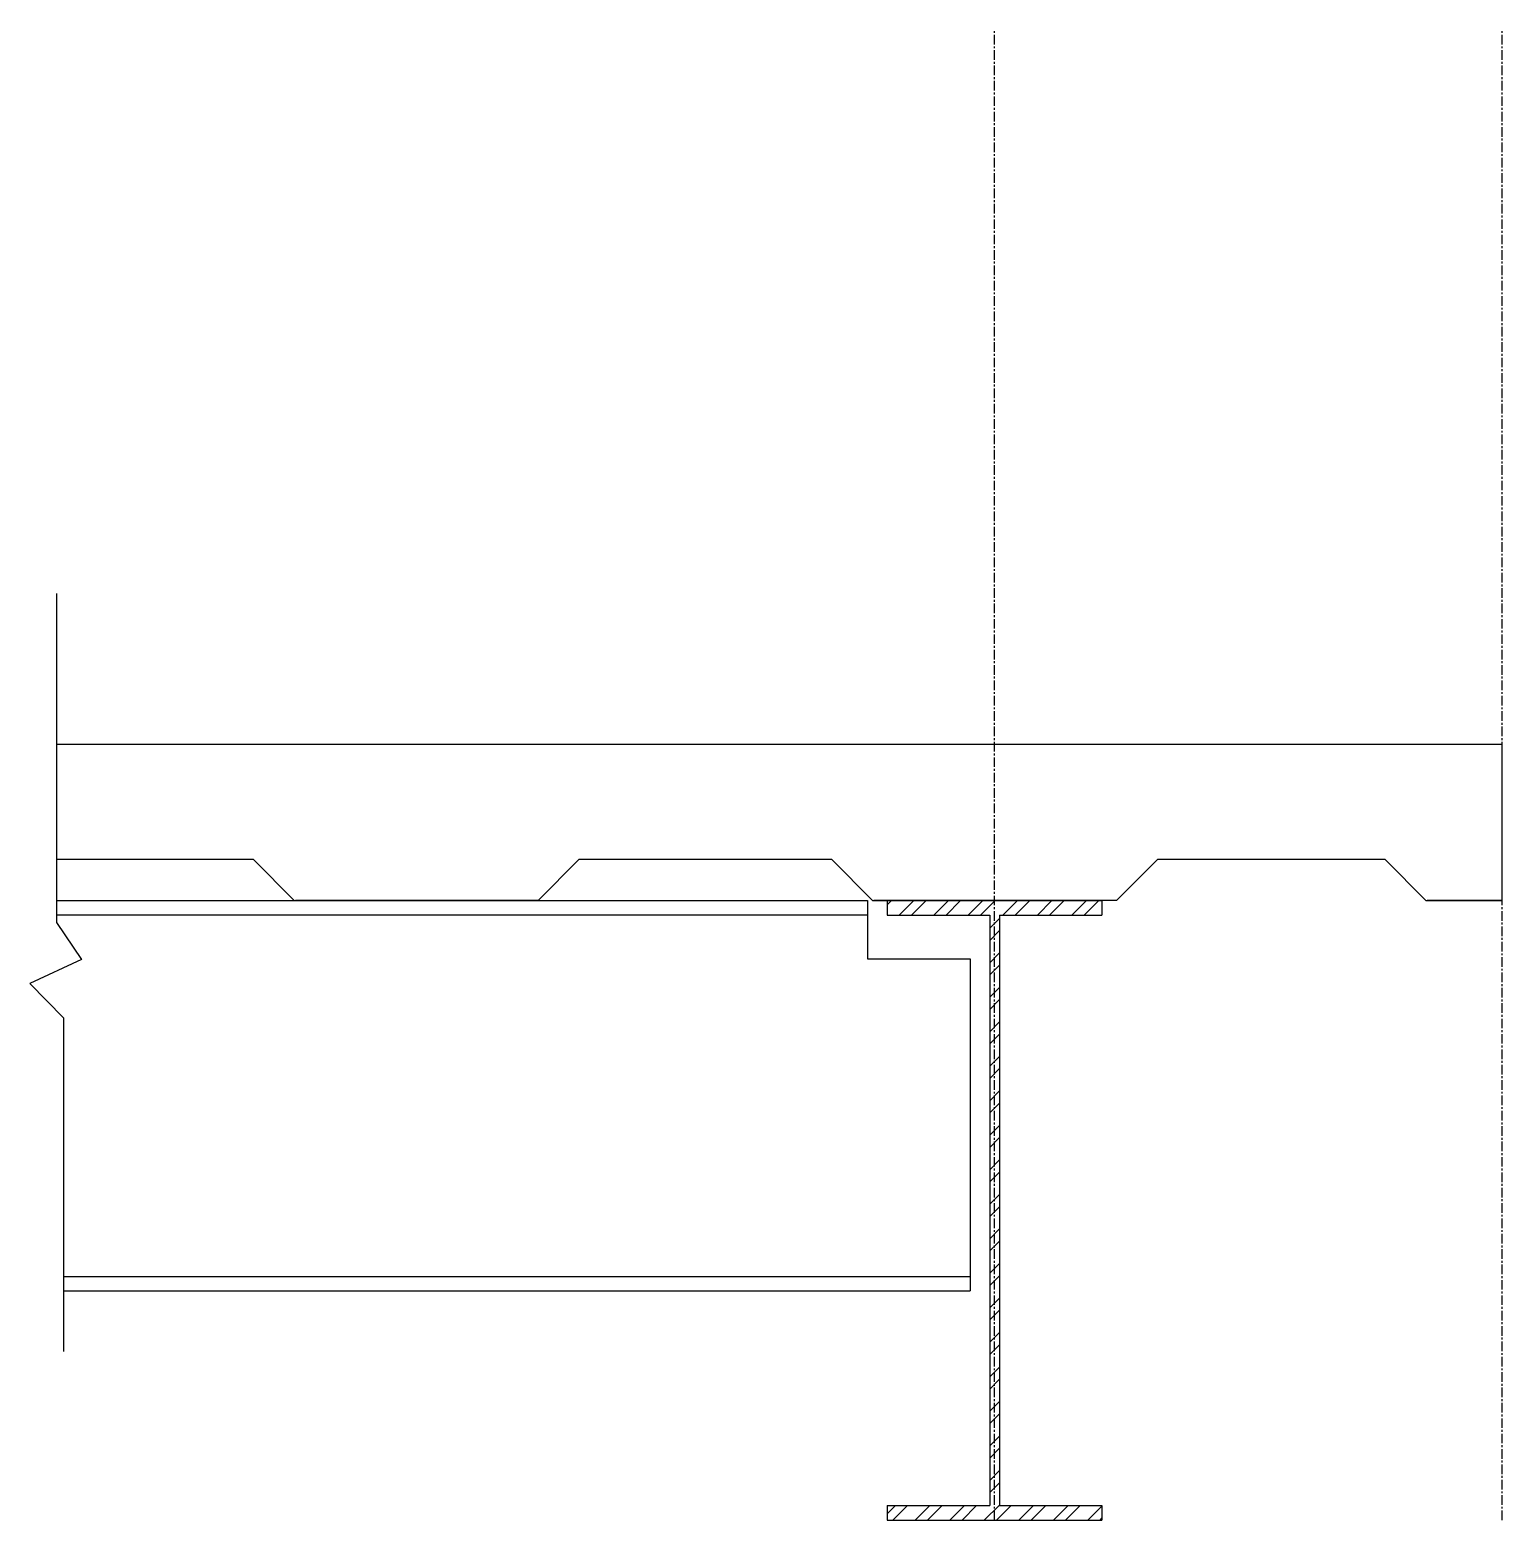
# Model space of a CAD drawing. Header units: millimetres. Extents: x -83614 to 248318, y 36678 to 90681.
# Drawn here: x 220207 to 221165, y 80738 to 81708 of the extents above; entities that cross this region are included whole.
import ezdxf

# ---------------------------------------------------------------- set-up
doc = ezdxf.new("R2010")
doc.units = ezdxf.units.MM
doc.linetypes.add('CENTER', pattern=[2, 1.25, -0.25, 0.25, -0.25])
for name, color, linetype in [('Center', 251, 'CENTER'), ('L1', 1, 'Continuous'), ('Struc_Section_Conc', 71, 'Continuous'), ('Struc_Section_Steel', 11, 'Continuous'), ('Struc_Steel_Beam', 22, 'Continuous')]:
    doc.layers.add(name, color=color, linetype=linetype)

msp = doc.modelspace()

# ---------------------------------------------------------------- hatches: boundary and pattern name
at = {"layer": 'Struc_Steel_Beam'}
h = msp.add_hatch(dxfattribs=at)
h.set_pattern_fill('STEEL', color=256, scale=127, style=0)
h.set_pattern_definition([(45, (216772.435, 81546.609), (-11.22532, 11.22532), []), (45, (216772.435, 81554.546), (-11.22532, 11.22532), [])])
h.paths.add_polyline_path([(220764.62323, 81141.36689), (220764.62323, 81131.84189), (220831.29823, 81131.84189), (220831.29823, 80747.66689), (220764.62323, 80747.66689), (220764.62323, 80738.14189), (220834.47323, 80738.14189), (220834.47323, 81141.36689)])
h.paths.add_polyline_path([(220904.32323, 81131.84189), (220904.32323, 81141.36689), (220834.47323, 81141.36689), (220834.47323, 80738.14189), (220904.32323, 80738.14189), (220904.32323, 80747.66689), (220837.64823, 80747.66689), (220837.64823, 81131.84189)])

# ---------------------------------------------------------------- linework, layer by layer
at = {"layer": 'Center', "ltscale": 5}
for p, q in [((220834.47323, 80738.14189), (220834.47323, 81707.69289)), ((221164.67323, 80738.14189), (221164.67323, 81707.69289))]:
    msp.add_line(p, q, dxfattribs=at)
at = {"layer": 'L1'}
for p, q in [((220224.37527, 81340.97146), (220224.37527, 81126.97722)), ((220224.37527, 81126.97722), (220240.49924, 81102.81713)), ((220240.49924, 81102.81713), (220206.92724, 81087.17925)), ((220206.92724, 81087.17925), (220228.85154, 81064.87045)), ((220228.85154, 81064.87045), (220228.85154, 80847.93266))]:
    msp.add_line(p, q, dxfattribs=at)
at = {"layer": 'Struc_Section_Conc', "ltscale": 2}
for p, q in [((220224.37527, 81242.96689), (221164.67323, 81242.96689)), ((221164.67323, 81141.36689), (221164.67323, 81242.96689)), ((220352.35937, 81167.91865), (220224.37527, 81167.91865)), ((220378.91113, 81141.36689), (220352.35937, 81167.91865)), ((220537.5949, 81141.36689), (220564.14665, 81167.91865)), ((220728.59687, 81167.91865), (220564.14665, 81167.91865)), ((220755.14863, 81141.36689), (220728.59687, 81167.91865)), ((220913.8324, 81141.36689), (220940.38415, 81167.91865)), ((221088.47323, 81167.91865), (220940.38415, 81167.91865)), ((221115.02499, 81141.36689), (221088.47323, 81167.91865)), ((220378.91113, 81141.36689), (220456.30751, 81141.36689)), ((220537.5949, 81141.36689), (220379.67176, 81141.36689)), ((220755.14863, 81141.36689), (220832.54501, 81141.36689)), ((220913.8324, 81141.36689), (220755.90926, 81141.36689)), ((221115.02499, 81141.36689), (221164.67323, 81141.36689)), ((221164.67323, 81141.36689), (221115.78562, 81141.36689))]:
    msp.add_line(p, q, dxfattribs=at)
at = {"layer": 'Struc_Section_Steel', "ltscale": 2}
for p, q in [((220224.37527, 81141.36689), (220751.92323, 81141.36689)), ((220751.92323, 81141.36689), (220751.92323, 81103.26689)), ((220224.37527, 81131.96868), (220751.92323, 81131.96868)), ((220751.92323, 81103.26689), (220818.59823, 81103.26689)), ((220818.59823, 81103.26689), (220818.59823, 80887.36689)), ((220228.85154, 80896.76511), (220818.59823, 80896.76511)), ((220228.85154, 80887.36689), (220818.59823, 80887.36689))]:
    msp.add_line(p, q, dxfattribs=at)
at = {"layer": 'Struc_Steel_Beam'}
for p, q in [((220764.62323, 81141.36689), (220904.32323, 81141.36689)), ((220764.62323, 81141.36689), (220764.62323, 81131.84189)), ((220904.32323, 81141.36689), (220904.32323, 81131.84189)), ((220764.62323, 81131.84189), (220831.29823, 81131.84189)), ((220831.29823, 81131.84189), (220831.29823, 80747.66689)), ((220837.64823, 81131.84189), (220837.64823, 80747.66689)), ((220837.64823, 81131.84189), (220904.32323, 81131.84189)), ((220764.62323, 80747.66689), (220831.29823, 80747.66689)), ((220764.62323, 80747.66689), (220764.62323, 80738.14189)), ((220837.64823, 80747.66689), (220904.32323, 80747.66689)), ((220904.32323, 80747.66689), (220904.32323, 80738.14189)), ((220764.62323, 80738.14189), (220904.32323, 80738.14189))]:
    msp.add_line(p, q, dxfattribs=at)

doc.saveas('drawing.dxf')
